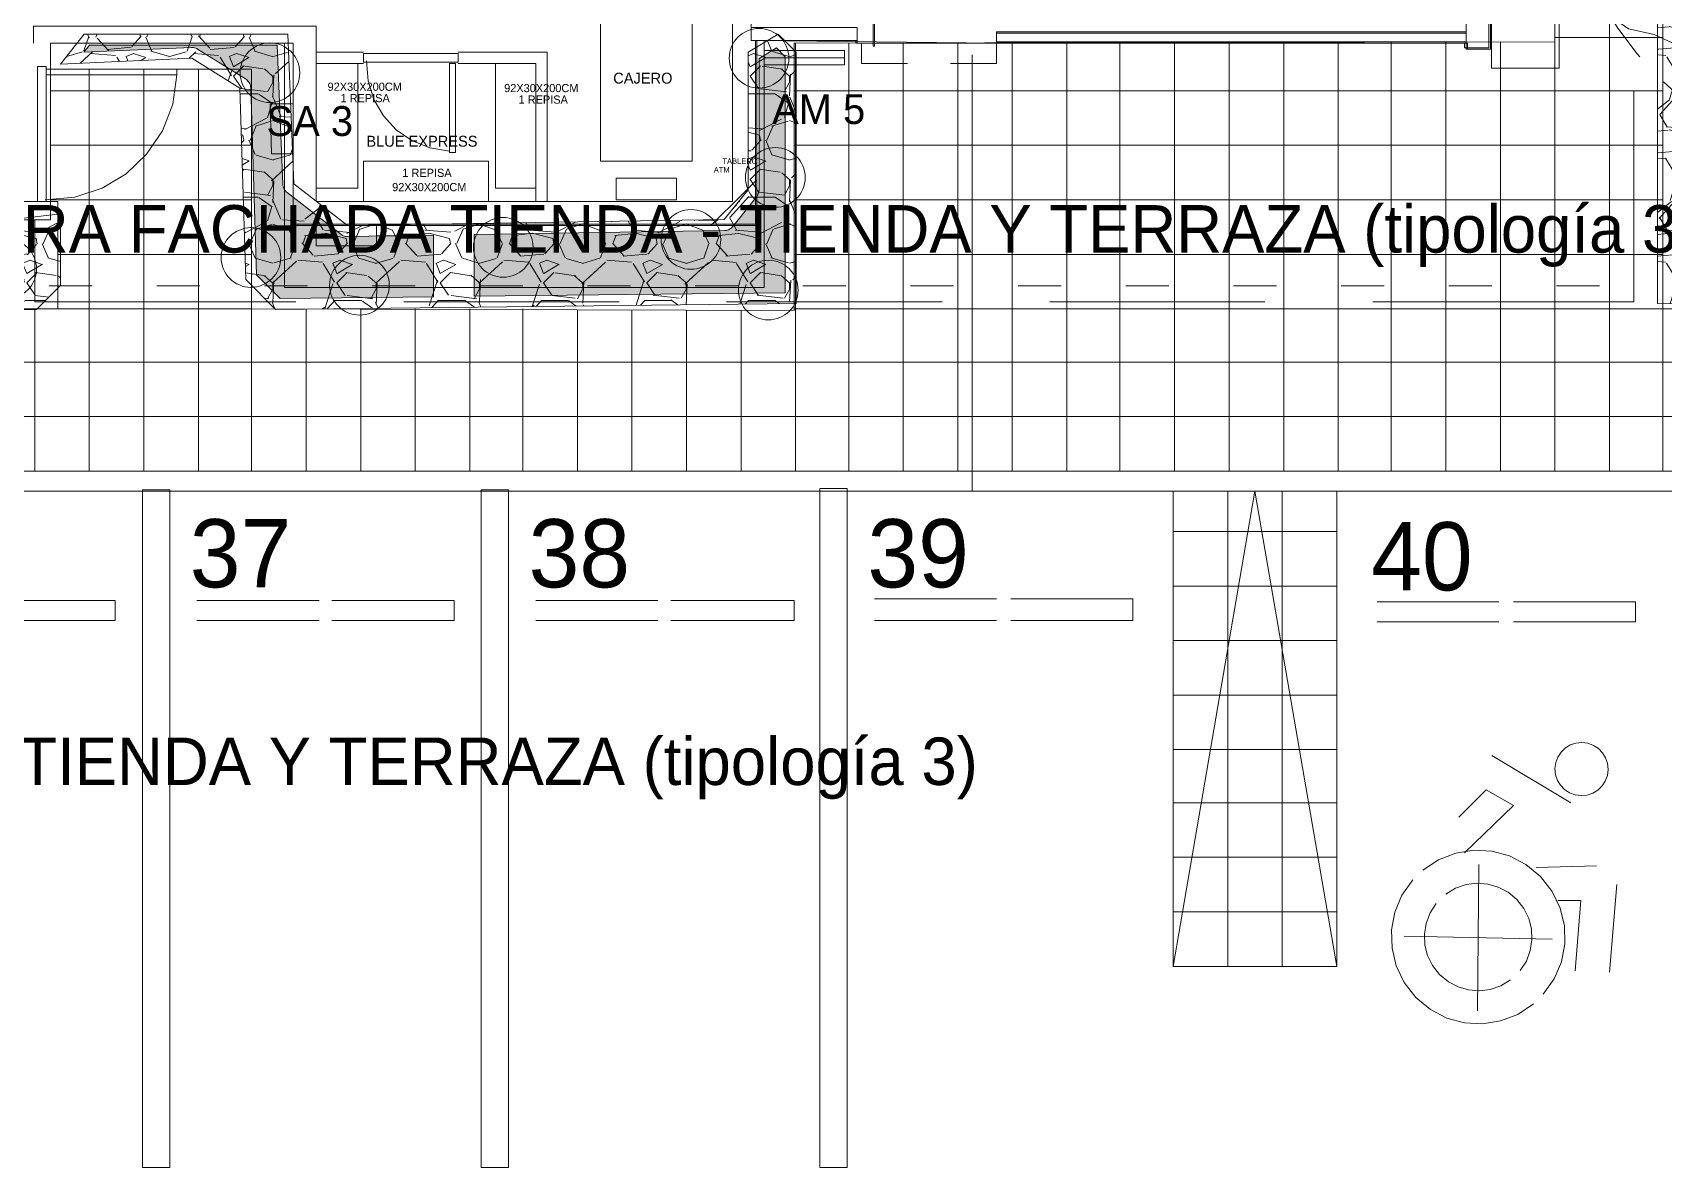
# Model space of a CAD drawing. Header units: metres. Extents: x 1 to 213, y 1 to 147.
# Drawn here: x 78.24 to 90.27, y 85.4 to 93.76 of the extents above; entities that cross this region are included whole.
import ezdxf

# ---------------------------------------------------------------- set-up
doc = ezdxf.new("R2010")
doc.units = ezdxf.units.M
doc.linetypes.add('DASHED', pattern=[1.524, 1.27, -0.254])
doc.layers.get('0').update_dxf_attribs({"lineweight": 0, "plot": 0})
for name, color, linetype, lineweight, plot in [('00-BASE-ARQUITECTURA', 8, 'Continuous', 0, False), ('00-BASE-TEXTO', 8, 'Continuous', 0, False), ('PJ-ARBOLES', 94, 'Continuous', 0, False), ('PJ-COPA-ADULTA', 8, 'DASHED', 0, False), ('PJ-ETIQUETAS', 7, 'Continuous', 0, False), ('PJ-GRAVILLA', 42, 'Continuous', 0, False), ('PJ-HERBACEAS', 212, 'Continuous', 0, False), ('PJ-LIMITE-JARDIN', 7, 'Continuous', 0, False), ('PJ-MASAS', 92, 'Continuous', 0, False), ('PJ-MASAS-RELLENO', 92, 'Continuous', 0, False), ('PJ-MOBILIARIO', 34, 'Continuous', 0, False), ('PJ-RIEGO-SECTORES', 5, 'Continuous', 0, False), ('PJ-ZONAS-TIPOLOGIA', 30, 'Continuous', 0, False)]:
    doc.layers.add(name, color=color, linetype=linetype, lineweight=lineweight, plot=plot)

# ---------------------------------------------------------------- blocks, each defined once
blk = doc.blocks.new('PJ_QS')
for p, q in [((0.1, 0.439), (0.305, 1.341)), ((-0.33, 0.306), (-1.009, 0.934)), ((0.43, 0.133), (1.314, 0.406)), ((-0.43, -0.133), (-1.314, -0.406)), ((0.33, -0.306), (1.009, -0.934)), ((-0.1, -0.439), (-0.305, -1.341))]:
    blk.add_line(p, q)
blk.add_lwpolyline([(2.5, 0), (2.433, 0.15), (2.295, 0.284), (2.212, 0.413), (2.243, 0.564), (2.323, 0.739), (2.331, 0.903), (2.214, 1.019), (2.037, 1.094), (1.913, 1.184), (1.887, 1.336), (1.899, 1.528), (1.848, 1.684), (1.697, 1.75), (1.505, 1.756), (1.356, 1.796), (1.277, 1.928), (1.219, 2.111), (1.114, 2.238), (0.95, 2.245), (0.769, 2.181), (0.616, 2.164), (0.495, 2.259), (0.374, 2.409), (0.231, 2.489), (0.075, 2.436), (-0.071, 2.311), (-0.208, 2.24), (-0.355, 2.285), (-0.521, 2.381), (-0.684, 2.405), (-0.81, 2.299), (-0.901, 2.13), (-1.003, 2.014), (-1.156, 2.003), (-1.346, 2.032), (-1.507, 1.995), (-1.586, 1.851), (-1.61, 1.66), (-1.663, 1.516), (-1.802, 1.45), (-1.989, 1.408), (-2.126, 1.316), (-2.147, 1.153), (-2.101, 0.967), (-2.098, 0.813), (-2.204, 0.701), (-2.364, 0.595), (-2.457, 0.459), (-2.419, 0.3), (-2.308, 0.142), (-2.25, 0), (-2.308, -0.142), (-2.419, -0.3), (-2.457, -0.459), (-2.364, -0.595), (-2.204, -0.701), (-2.098, -0.813), (-2.101, -0.967), (-2.147, -1.153), (-2.126, -1.316), (-1.989, -1.408), (-1.802, -1.45), (-1.663, -1.516), (-1.61, -1.66), (-1.586, -1.851), (-1.507, -1.995), (-1.346, -2.032), (-1.156, -2.003), (-1.003, -2.014), (-0.901, -2.13), (-0.81, -2.299), (-0.684, -2.405), (-0.521, -2.381), (-0.355, -2.285), (-0.208, -2.24), (-0.071, -2.311), (0.075, -2.436), (0.231, -2.489), (0.374, -2.409), (0.495, -2.259), (0.616, -2.164), (0.769, -2.181), (0.95, -2.245), (1.114, -2.238), (1.219, -2.111), (1.277, -1.928), (1.356, -1.796), (1.505, -1.756), (1.697, -1.75), (1.848, -1.684), (1.899, -1.528), (1.887, -1.336), (1.913, -1.184), (2.037, -1.094), (2.214, -1.019), (2.331, -0.903), (2.323, -0.739), (2.243, -0.564), (2.212, -0.413), (2.295, -0.284), (2.433, -0.15), (2.5, 0)], close=True)
blk.add_circle((0, 0), 0.225)
for tag, p, height in [('CODIGO', (0.15, 0.15), 0.2), ('ESPECIE', (0.15, -0.1), 0.15), ('ZONA', (0.15, -0.3), 0.15)]:
    blk.add_attdef(tag, p, '', height=height)
blk = doc.blocks.new('PJ_AM')
blk.add_circle((0, 0), 0.22)
for tag, p, height in [('CODIGO', (0.15, 0.15), 0.2), ('ESPECIE', (0.15, -0.1), 0.15), ('ZONA', (0.15, -0.3), 0.15)]:
    blk.add_attdef(tag, p, '', height=height)
blk = doc.blocks.new('PJ_SA')
blk.add_circle((0, 0), 0.22)
for tag, p, height in [('CODIGO', (0.15, 0.15), 0.2), ('ESPECIE', (0.15, -0.1), 0.15), ('ZONA', (0.15, -0.3), 0.15)]:
    blk.add_attdef(tag, p, '', height=height)

msp = doc.modelspace()

# ---------------------------------------------------------------- hatches: boundary and pattern name
at = {"layer": 'PJ-GRAVILLA'}
h = msp.add_hatch(dxfattribs=at)
h.set_pattern_fill('GRAVEL', scale=0.03)
h.paths.add_polyline_path([(90.311, 99.748), (90.884, 99.175), (91.678, 97.631), (94.324, 91.987), (94.28, 91.722), (90.223, 91.766), (90.223, 99.66), (90.311, 99.748)])
h = msp.add_hatch(dxfattribs=at)
h.set_pattern_fill('GRAVEL', scale=0.03)
h.paths.add_polyline_path([(80.125, 93.751), (80.169, 92.648), (80.566, 92.34), (83.344, 92.384), (83.52, 92.604), (83.52, 93.618), (83.741, 93.751), (83.873, 93.618), (83.873, 91.766), (80.036, 91.722), (79.816, 91.943), (79.772, 93.354), (79.419, 93.574), (78.449, 93.53), (78.625, 93.751), (80.125, 93.751)])
h = msp.add_hatch(dxfattribs=at)
h.set_pattern_fill('GRAVEL', scale=0.03)
h.paths.add_polyline_path([(78.449, 92.428), (78.449, 91.899), (78.273, 91.722), (72.364, 91.722), (72.187, 91.899), (72.275, 92.428), (78.096, 92.384), (78.449, 92.428)])
at = {"layer": 'PJ-MASAS-RELLENO'}
for points in [[(80.089, 92.637), (80.091, 92.63), (80.093, 92.622), (80.096, 92.615), (80.099, 92.608), (80.104, 92.602), (80.108, 92.596), (80.114, 92.59), (80.12, 92.585), (80.516, 92.276), (80.523, 92.272), (80.53, 92.268), (80.537, 92.265), (80.544, 92.263), (80.551, 92.261), (80.559, 92.26), (80.567, 92.26), (81.2, 92.27), (81.2, 91.816), (80.069, 91.803), (79.895, 91.977), (79.852, 93.356), (79.851, 93.364), (79.85, 93.372), (79.848, 93.379), (79.845, 93.387), (79.841, 93.394), (79.837, 93.4), (79.832, 93.406), (79.827, 93.412), (79.821, 93.417), (79.814, 93.422), (79.461, 93.642), (79.454, 93.646), (79.447, 93.649), (79.439, 93.652), (79.431, 93.653), (79.423, 93.654), (79.415, 93.654), (78.622, 93.618), (78.664, 93.671), (80.048, 93.671), (80.089, 92.645), (80.089, 92.637)], [(83.345, 92.304), (83.353, 92.304), (83.36, 92.305), (83.368, 92.307), (83.375, 92.31), (83.382, 92.314), (83.389, 92.318), (83.395, 92.322), (83.401, 92.328), (83.406, 92.334), (83.583, 92.554), (83.587, 92.56), (83.591, 92.567), (83.594, 92.574), (83.597, 92.581), (83.599, 92.589), (83.6, 92.596), (83.6, 92.604), (83.6, 93.573), (83.728, 93.65), (83.793, 93.585), (83.793, 91.845), (81.5, 91.819), (81.5, 92.274), (83.345, 92.304)]]:
    msp.add_hatch(color=7, dxfattribs=at).paths.add_polyline_path(points)

# ---------------------------------------------------------------- linework, layer by layer
at = {"layer": '00-BASE-ARQUITECTURA'}
for points in [[(71.064, 92.128), (71.064, 93.684), (72.228, 93.684), (72.228, 93.366), (73.455, 93.366), (73.466, 92.382), (72.259, 92.382), (72.259, 91.726), (78.43, 91.726), (78.43, 92.519), (78.408, 92.519), (78.377, 92.519), (78.377, 93.493), (79.858, 93.493), (79.858, 91.726), (83.859, 91.715), (83.859, 93.684), (89.468, 93.694), (89.468, 100.69)], [(89.87, 90.53), (89.87, 100.425)], [(90.262, 100.087), (90.262, 91.726), (94.4, 91.726), (94.971, 90.53), (68.259, 90.53), (68.259, 90.784), (67.052, 90.784), (67.063, 92.128), (71.064, 92.128)], [(90.262, 90.53), (90.262, 100.087)], [(72.217, 98.436), (88.939, 98.436), (88.939, 96.583), (89.436, 96.583), (89.436, 95.684), (88.981, 95.684), (88.981, 93.652), (88.801, 93.652), (88.801, 93.684), (85.34, 93.684), (84.314, 93.684), (84.314, 93.705), (83.573, 93.705), (83.573, 92.35), (80.165, 92.35), (80.165, 93.684), (78.377, 93.684), (78.377, 92.382), (73.455, 92.382), (73.455, 93.684), (72.228, 93.684), (72.217, 98.436)], [(72.217, 98.436), (88.96, 98.436), (88.96, 96.583), (89.457, 96.583), (89.457, 95.684), (88.992, 95.684), (88.992, 93.641), (88.822, 93.641), (88.822, 93.684), (85.351, 93.684), (84.324, 93.684), (84.324, 93.705), (83.584, 93.705), (83.584, 92.34), (80.165, 92.34), (80.165, 93.684), (78.377, 93.684), (78.377, 92.382), (73.455, 92.382), (73.455, 93.684), (72.228, 93.684), (72.217, 98.436)], [(72.217, 98.436), (88.96, 98.436), (88.992, 93.641), (88.822, 93.641), (88.822, 93.684), (85.351, 93.684), (84.324, 93.684), (84.324, 93.705), (83.584, 93.705), (83.584, 92.34), (80.165, 92.34), (80.165, 93.684), (78.377, 93.684), (78.377, 92.382), (73.455, 92.382), (73.455, 93.684), (72.228, 93.684), (72.217, 98.436)], [(72.217, 98.436), (88.96, 98.414), (88.96, 96.583), (89.457, 96.583), (89.457, 95.684), (88.992, 95.684), (88.992, 93.641), (88.822, 93.641), (88.822, 93.684), (85.351, 93.684), (83.584, 93.705), (83.584, 92.34), (80.165, 92.34), (80.165, 93.684), (78.377, 93.684), (78.377, 92.382), (73.466, 92.382), (73.455, 93.684), (72.228, 93.684), (72.217, 98.436)], [(88.992, 95.684), (88.992, 93.641), (88.812, 93.641), (88.812, 98.298), (81.234, 98.298), (81.234, 98.436), (88.949, 98.436), (88.949, 96.456), (88.949, 95.821)], [(78.25, 93.684), (78.25, 93.811), (80.335, 93.811), (80.335, 92.519), (83.404, 92.519), (83.404, 94.022)], [(83.404, 94.022), (83.541, 94.022), (83.541, 93.705)], [(83.541, 93.8), (84.324, 93.8), (84.324, 93.705), (83.541, 93.705)], [(83.584, 93.705), (83.584, 92.34), (80.165, 92.34), (80.165, 93.684), (78.377, 93.684)], [(83.637, 93.705), (83.637, 91.884), (80.102, 91.884), (80.102, 93.684)], [(83.869, 90.53), (83.869, 93.684)], [(84.261, 90.53), (84.261, 93.684)], [(84.356, 93.535), (84.356, 93.684), (84.695, 93.684)], [(84.663, 90.53), (84.663, 93.684)], [(85.012, 93.684), (85.351, 93.684), (85.351, 93.535), (85.012, 93.535)], [(85.065, 90.53), (85.065, 93.684)], [(85.467, 90.53), (85.467, 93.684)], [(85.87, 90.53), (85.87, 93.684)], [(86.261, 90.53), (86.261, 93.684)], [(86.663, 90.53), (86.663, 93.684)], [(87.066, 90.53), (87.066, 93.684)], [(87.468, 90.53), (87.468, 93.684)], [(87.87, 90.53), (87.87, 93.684)], [(88.261, 90.53), (88.261, 93.694)], [(88.664, 90.53), (88.664, 93.694)], [(89.066, 90.53), (89.066, 93.694)], [(90.262, 93.726), (89.468, 93.726)], [(89.468, 90.53), (89.468, 93.694)], [(80.684, 93.62), (80.335, 93.62)], [(80.705, 93.554), (80.717, 93.407), (80.76, 93.271), (80.83, 93.149), (80.925, 93.047), (81.041, 92.967), (81.173, 92.913), (81.318, 92.89)], [(82.038, 92.519), (82.038, 93.62), (81.382, 93.62)], [(84.229, 93.578), (83.637, 93.578)], [(85.171, 93.599), (85.171, 90.382)], [(78.338, 92.53), (78.555, 92.55), (78.756, 92.616), (78.934, 92.723), (79.084, 92.866), (79.201, 93.039), (79.277, 93.236), (79.308, 93.452)], [(78.377, 93.514), (78.377, 92.519)], [(78.662, 90.53), (78.662, 93.493)], [(79.065, 90.53), (79.065, 93.493)], [(79.467, 90.53), (79.467, 93.493)], [(80.684, 93.535), (80.335, 93.535)], [(81.954, 92.519), (81.954, 93.535), (81.382, 93.535)], [(84.695, 93.535), (84.356, 93.535)], [(79.858, 93.334), (78.377, 93.334)], [(90.262, 93.334), (83.859, 93.334)], [(88.124, 91.779), (90.05, 91.779), (90.05, 93.334)], [(79.858, 92.932), (78.377, 92.932)], [(90.262, 92.932), (83.859, 92.932)], [(83.245, 92.34), (83.478, 92.572), (83.584, 92.678)], [(79.858, 92.53), (78.377, 92.53)], [(90.262, 92.53), (83.859, 92.53)], [(78.26, 92.382), (78.26, 91.779), (80.186, 91.779)], [(80.779, 92.265), (81.097, 92.265)], [(79.858, 92.128), (78.43, 92.128)], [(90.262, 92.128), (83.859, 92.128)], [(78.684, 91.895), (78.366, 91.895)], [(79.477, 91.895), (79.16, 91.895)], [(80.271, 91.895), (79.954, 91.895)], [(81.065, 91.895), (80.747, 91.895)], [(81.859, 91.895), (81.541, 91.895)], [(82.652, 91.895), (82.335, 91.895)], [(83.446, 91.895), (83.129, 91.895)], [(84.24, 91.895), (83.922, 91.895)], [(85.034, 91.895), (84.716, 91.895)], [(85.827, 91.895), (85.51, 91.895)], [(86.621, 91.895), (86.304, 91.895)], [(87.415, 91.895), (87.097, 91.895)], [(88.209, 91.895), (87.891, 91.895)], [(89.002, 91.895), (88.685, 91.895)], [(89.796, 91.895), (89.479, 91.895)], [(80.98, 91.779), (82.568, 91.779)], [(83.361, 91.779), (84.949, 91.779)], [(85.743, 91.779), (87.33, 91.779)], [(78.26, 90.53), (78.26, 91.726)], [(79.858, 91.726), (78.43, 91.726)], [(79.858, 90.53), (79.858, 91.726)], [(80.26, 90.53), (80.26, 91.726)], [(80.663, 90.53), (80.663, 91.726)], [(81.065, 90.53), (81.065, 91.726)], [(81.467, 90.53), (81.467, 91.726)], [(81.859, 90.53), (81.859, 91.726)], [(82.261, 90.53), (82.261, 91.715)], [(82.663, 90.53), (82.663, 91.715)], [(83.065, 90.53), (83.065, 91.715)], [(83.467, 90.53), (83.467, 91.715)], [(90.262, 91.726), (83.859, 91.726)], [(90.907, 91.726), (90.262, 91.726)], [(94.59, 91.334), (67.063, 91.334)], [(94.781, 90.932), (67.052, 90.932)], [(79.34, 90.53), (94.114, 90.53), (94.114, 85.884)], [(79.625, 90.382), (69.148, 90.382)], [(93.955, 85.884), (93.955, 90.382), (79.34, 90.382)], [(87.859, 86.879), (87.256, 90.382), (86.653, 86.879)], [(87.055, 86.879), (87.055, 90.382)], [(87.457, 86.879), (87.457, 90.382)], [(87.859, 86.879), (87.859, 90.382)], [(87.859, 90.085), (86.653, 90.085)], [(77.953, 89.577), (78.853, 89.577), (78.853, 89.429)], [(80.356, 89.577), (79.456, 89.577)], [(80.451, 89.577), (81.351, 89.577), (81.351, 89.429)], [(82.853, 89.577), (81.954, 89.577)], [(82.949, 89.577), (83.859, 89.577), (83.859, 89.429)], [(85.351, 89.588), (84.451, 89.588)], [(85.457, 89.588), (86.356, 89.588), (86.356, 89.429)], [(87.859, 89.683), (86.653, 89.683)], [(89.055, 89.567), (88.156, 89.567)], [(89.161, 89.567), (90.061, 89.567), (90.061, 89.419)], [(78.853, 89.429), (77.953, 89.429)], [(80.356, 89.429), (79.456, 89.429)], [(81.351, 89.429), (80.451, 89.429)], [(82.853, 89.429), (81.954, 89.429)], [(83.859, 89.429), (82.949, 89.429)], [(85.351, 89.429), (84.451, 89.429)], [(86.356, 89.429), (85.457, 89.429)], [(89.055, 89.419), (88.156, 89.419)], [(90.061, 89.419), (89.161, 89.419)], [(87.859, 89.281), (86.653, 89.281)], [(87.859, 88.879), (86.653, 88.879)], [(89.859, 88.331), (89.855, 88.376), (89.841, 88.417), (89.818, 88.454), (89.788, 88.485), (89.752, 88.508), (89.711, 88.524), (89.667, 88.53), (89.622, 88.525), (89.58, 88.511), (89.544, 88.488), (89.513, 88.458), (89.489, 88.422), (89.474, 88.381), (89.468, 88.337), (89.472, 88.292), (89.487, 88.25), (89.509, 88.214), (89.539, 88.183), (89.575, 88.159), (89.616, 88.144), (89.661, 88.138), (89.706, 88.142), (89.747, 88.157), (89.784, 88.179), (89.815, 88.209), (89.838, 88.245), (89.854, 88.286), (89.859, 88.331)], [(87.859, 88.477), (86.653, 88.477)], [(89.002, 88.434), (89.584, 88.085)], [(88.801, 87.715), (89.161, 88.064), (88.96, 88.18), (88.759, 87.979)], [(87.859, 88.085), (86.653, 88.085)], [(87.859, 87.683), (86.653, 87.683)], [(89.382, 86.673), (89.463, 86.787), (89.515, 86.913), (89.54, 87.044), (89.537, 87.178), (89.506, 87.308), (89.447, 87.431), (89.361, 87.542), (89.253, 87.631), (89.132, 87.693), (89.003, 87.728), (88.869, 87.735), (88.737, 87.714), (88.61, 87.665), (88.493, 87.588)], [(88.907, 87.63), (88.896, 86.55)], [(89.33, 87.609), (89.775, 87.619)], [(88.421, 87.518), (88.34, 87.404), (88.288, 87.278), (88.263, 87.147), (88.267, 87.013), (88.298, 86.883), (88.356, 86.76), (88.442, 86.649), (88.55, 86.56), (88.671, 86.498), (88.801, 86.463), (88.934, 86.456), (89.067, 86.477), (89.194, 86.525), (89.31, 86.603)], [(89.212, 86.848), (89.257, 86.918), (89.286, 86.995), (89.298, 87.074), (89.294, 87.155), (89.274, 87.233), (89.238, 87.306), (89.186, 87.372), (89.122, 87.426), (89.05, 87.464), (88.972, 87.486), (88.892, 87.492), (88.812, 87.482), (88.735, 87.456), (88.663, 87.412)], [(89.923, 87.482), (89.87, 86.836)], [(88.592, 87.343), (88.547, 87.273), (88.518, 87.196), (88.505, 87.117), (88.509, 87.036), (88.529, 86.958), (88.565, 86.885), (88.617, 86.819), (88.682, 86.765), (88.754, 86.727), (88.831, 86.705), (88.911, 86.699), (88.991, 86.709), (89.069, 86.735), (89.141, 86.779)], [(89.616, 86.847), (89.658, 87.365), (89.489, 87.365)], [(87.859, 87.281), (86.653, 87.281)], [(88.357, 87.101), (89.447, 87.08)]]:
    msp.add_lwpolyline(points, dxfattribs=at)
for points in [[(84.441, 93.662), (84.441, 94.657), (84.451, 94.657), (84.451, 93.662)], [(83.107, 92.816), (82.43, 92.816), (82.43, 93.991), (83.107, 93.991)], [(88.812, 93.768), (88.812, 93.758), (85.351, 93.758), (85.351, 93.768)], [(88.812, 93.758), (88.812, 93.694), (85.351, 93.694), (85.351, 93.758)], [(81.382, 93.61), (81.382, 93.546), (80.684, 93.546), (80.684, 93.61)], [(84.229, 93.631), (84.229, 93.525), (83.637, 93.525), (83.637, 93.631)], [(78.281, 93.514), (78.345, 93.514), (78.345, 92.519), (78.281, 92.519)], [(78.345, 93.451), (79.308, 93.451), (79.308, 93.493), (78.345, 93.493)], [(80.335, 92.615), (80.335, 93.535), (80.641, 93.535), (80.641, 92.615)], [(81.361, 92.879), (81.361, 93.535), (81.319, 93.535), (81.319, 92.879)], [(81.657, 92.615), (81.657, 93.535), (81.954, 93.535), (81.954, 92.615)], [(79.996, 93.239), (80.165, 93.239), (80.165, 92.869), (80.006, 92.869)], [(81.605, 92.519), (80.684, 92.519), (80.684, 92.816), (81.605, 92.816)], [(82.546, 92.689), (82.991, 92.689), (82.991, 92.53), (82.546, 92.53)], [(78.377, 92.382), (78.377, 92.519), (73.466, 92.519), (73.466, 92.382)], [(80.335, 92.35), (80.779, 92.35), (80.779, 92.191), (80.335, 92.191)], [(79.255, 85.397), (79.255, 90.392), (79.054, 90.392), (79.054, 85.397)], [(81.753, 85.397), (81.753, 90.392), (81.552, 90.392), (81.552, 85.397)], [(84.25, 85.397), (84.25, 90.403), (84.049, 90.403), (84.049, 85.397)], [(87.859, 90.382), (86.653, 90.382), (86.653, 86.879), (87.859, 86.879)]]:
    msp.add_lwpolyline(points, close=True, dxfattribs=at)
at = {"layer": 'PJ-COPA-ADULTA'}
msp.add_circle((92, 95.2), 2.5, dxfattribs=at)
at = {"layer": 'PJ-LIMITE-JARDIN'}
for points in [[(90.311, 99.748), (90.884, 99.175), (91.678, 97.631), (94.324, 91.987), (94.28, 91.722), (90.223, 91.766), (90.223, 99.66), (90.311, 99.748)], [(80.125, 93.751), (80.169, 92.648), (80.566, 92.34), (83.344, 92.384), (83.52, 92.604), (83.52, 93.618), (83.741, 93.751), (83.873, 93.618), (83.873, 91.766), (80.036, 91.722), (79.816, 91.943), (79.772, 93.354), (79.419, 93.574), (78.449, 93.53), (78.625, 93.751), (80.125, 93.751)], [(78.449, 92.428), (78.449, 91.899), (78.273, 91.722), (72.364, 91.722), (72.187, 91.899), (72.275, 92.428), (78.096, 92.384), (78.449, 92.428)]]:
    msp.add_lwpolyline(points, close=True, dxfattribs=at)
at = {"layer": 'PJ-MASAS'}
for points in [[(80.089, 92.637), (80.091, 92.63), (80.093, 92.622), (80.096, 92.615), (80.099, 92.608), (80.104, 92.602), (80.108, 92.596), (80.114, 92.59), (80.12, 92.585), (80.516, 92.276), (80.523, 92.272), (80.53, 92.268), (80.537, 92.265), (80.544, 92.263), (80.551, 92.261), (80.559, 92.26), (80.567, 92.26), (81.2, 92.27), (81.2, 91.816), (80.069, 91.803), (79.895, 91.977), (79.852, 93.356), (79.851, 93.364), (79.85, 93.372), (79.848, 93.379), (79.845, 93.387), (79.841, 93.394), (79.837, 93.4), (79.832, 93.406), (79.827, 93.412), (79.821, 93.417), (79.814, 93.422), (79.461, 93.642), (79.454, 93.646), (79.447, 93.649), (79.439, 93.652), (79.431, 93.653), (79.423, 93.654), (79.415, 93.654), (78.622, 93.618), (78.664, 93.671), (80.048, 93.671), (80.089, 92.645), (80.089, 92.637)], [(83.345, 92.304), (83.353, 92.304), (83.36, 92.305), (83.368, 92.307), (83.375, 92.31), (83.382, 92.314), (83.389, 92.318), (83.395, 92.322), (83.401, 92.328), (83.406, 92.334), (83.583, 92.554), (83.587, 92.56), (83.591, 92.567), (83.594, 92.574), (83.597, 92.581), (83.599, 92.589), (83.6, 92.596), (83.6, 92.604), (83.6, 93.573), (83.728, 93.65), (83.793, 93.585), (83.793, 91.845), (81.5, 91.819), (81.5, 92.274), (83.345, 92.304)]]:
    msp.add_lwpolyline(points, close=True, dxfattribs=at)
at = {"layer": 'PJ-MOBILIARIO'}
msp.add_lwpolyline([(89, 93.5), (89.5, 93.5), (89.5, 95.3), (89, 95.3)], close=True, dxfattribs=at)
at = {"layer": 'PJ-RIEGO-SECTORES'}
for points in [[(94.324, 91.987), (94.28, 91.722), (90.223, 91.766), (90.223, 99.66), (90.311, 99.748), (90.884, 99.175), (91.678, 97.631), (94.324, 91.987)], [(83.344, 92.384), (83.52, 92.604), (83.52, 93.618), (83.741, 93.751), (83.873, 93.618), (83.873, 91.766), (80.036, 91.722), (79.816, 91.943), (79.772, 93.354), (79.419, 93.574), (78.449, 93.53), (78.625, 93.751), (80.125, 93.751), (80.169, 92.648), (80.566, 92.34), (83.344, 92.384)], [(72.364, 91.722), (72.187, 91.899), (72.275, 92.428), (78.096, 92.384), (78.449, 92.428), (78.449, 91.899), (78.273, 91.722), (72.364, 91.722)]]:
    msp.add_lwpolyline(points, close=True, dxfattribs=at)

# ---------------------------------------------------------------- block references
at = {"layer": 'PJ-ARBOLES'}
msp.add_blockref('PJ_QS', (92, 95.2), dxfattribs=at)
at = {"layer": 'PJ-HERBACEAS'}
for name, p in [('PJ_AM', (83.6, 93.574)), ('PJ_SA', (79.994, 93.467)), ('PJ_AM', (83.72, 92.695)), ('PJ_AM', (83.098, 92.238)), ('PJ_AM', (81.714, 92.18)), ('PJ_AM', (78.053, 92.021)), ('PJ_SA', (79.854, 92.105)), ('PJ_SA', (80.654, 91.901)), ('PJ_AM', (83.668, 91.865))]:
    msp.add_blockref(name, p, dxfattribs=at)

# ---------------------------------------------------------------- texts
at = {"layer": '00-BASE-TEXTO'}
for s, height, p in [('CAJERO', 0.0805, (82.525, 93.387)), ('92X30X200CM', 0.06035, (80.419, 93.334)), ('1 REPISA', 0.0604, (80.514, 93.25)), ('92X30X200CM', 0.06035, (81.721, 93.324)), ('1 REPISA', 0.0604, (81.827, 93.239)), ('BLUE EXPRESS', 0.08047, (80.705, 92.922)), ('TABLERO', 0.0402, (83.33, 92.795)), ('1 REPISA', 0.0604, (80.97, 92.699)), ('ATM', 0.0402, (83.266, 92.731)), ('92X30X200CM', 0.06035, (80.895, 92.594)), ('37', 0.503, (79.403, 89.673)), ('38', 0.503, (81.901, 89.673)), ('39', 0.503, (84.399, 89.673)), ('40', 0.503, (88.113, 89.651))]:
    msp.add_text(s, height=height, dxfattribs=at).set_placement(p)
at = {"layer": 'PJ-ETIQUETAS'}
for s, p in [('AM 5', (83.696, 93.089)), ('SA 3', (79.969, 93.001))]:
    msp.add_text(s, height=0.22, dxfattribs=at).set_placement(p)
at = {"layer": 'PJ-ZONAS-TIPOLOGIA'}
for s, p in [('T-7 JARDINERA FACHADA TIENDA - TIENDA Y TERRAZA (tipología 3)', (75.338, 92.141)), ('T-5 JARDÍN ACCESO TIENDA PONIENTE - TIENDA Y TERRAZA (tipología 3)', (68.725, 88.216))]:
    msp.add_text(s, height=0.35, dxfattribs=at).set_placement(p)

doc.saveas('drawing.dxf')
